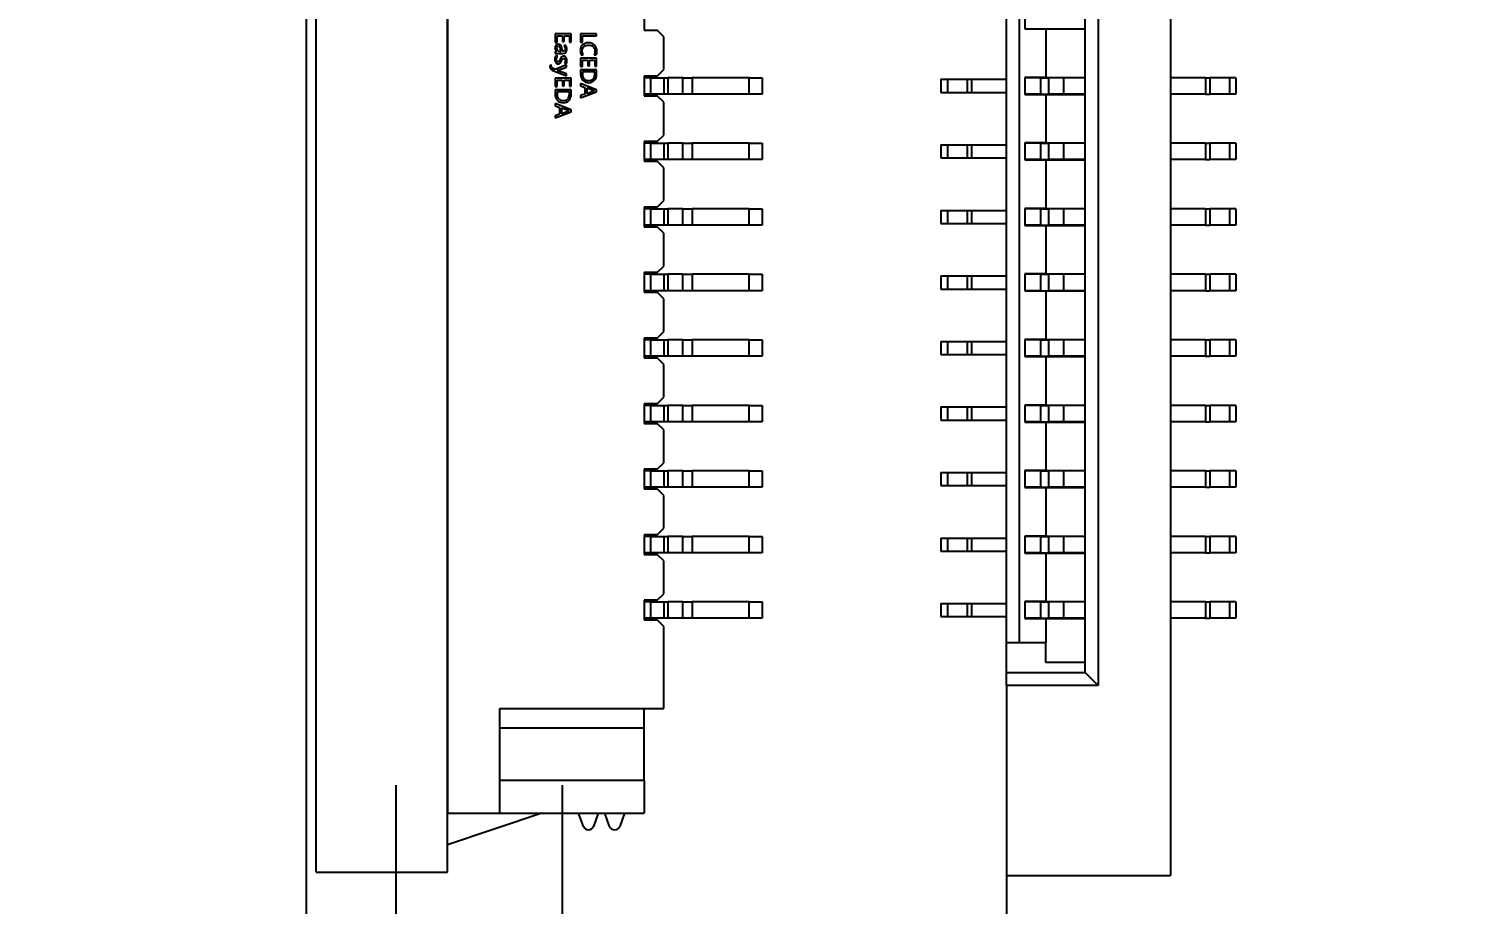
# Model space of a CAD drawing. Header units: millimetres. Extents: x 0 to 297, y 0 to 210.
# Drawn here: x 27.63 to 60.49, y 127.03 to 147.07 of the extents above; entities that cross this region are included whole.
import ezdxf

# ---------------------------------------------------------------- set-up
doc = ezdxf.new("R2010")
doc.units = ezdxf.units.MM
doc.layers.add('图框', color=7, linetype='Continuous')
doc.styles.add('SLDTEXTSTYLE0', font='TXT', dxfattribs={"width": 0.7})
doc.dimstyles.new('SLDDIMSTYLE1', dxfattribs={"dimtxt": 3.5, "dimasz": 4.08, "dimexe": 0, "dimexo": 0.0625, "dimgap": 0.875, "dimtad": 2, "dimlfac": 0.666667, "dimrnd": 1e-09, "dimzin": 12, "dimdsep": 46, "dimtxsty": 'SLDTEXTSTYLE0', "dimsah": 1, "dimcen": 0.09, "dimadec": 0, "dimazin": 3, "dimtfac": 1, "dimtmove": 0, "dimatfit": 0, "dimfxl": 0, "dimfrac": 2, "dimtolj": 1, "dimtzin": 12, "dimarcsym": 0})
doc.dimstyles.new('SLDDIMSTYLE2', dxfattribs={"dimtxt": 3.5, "dimasz": 4.08, "dimexe": 0, "dimexo": 0.0625, "dimgap": 0.875, "dimtad": 2, "dimlfac": 0.666667, "dimrnd": 1e-09, "dimzin": 12, "dimdsep": 46, "dimtxsty": 'SLDTEXTSTYLE0', "dimsah": 1, "dimcen": 0.09, "dimadec": 0, "dimazin": 3, "dimtfac": 1, "dimtofl": 0, "dimtmove": 0, "dimatfit": 3, "dimfxl": 0, "dimfrac": 2, "dimtolj": 1, "dimtzin": 12, "dimarcsym": 0})

# ---------------------------------------------------------------- blocks, each defined once
blk = doc.blocks.new('_D_3')
at = {"layer": '图框'}
for p, q in [((49.994, 127.687), (49.994, 110.207)), ((33.981, 124.745), (33.981, 110.207)), ((33.981, 112.207), (27.631, 112.207)), ((33.981, 112.207), (49.994, 112.207)), ((49.994, 112.207), (56.344, 112.207))]:
    blk.add_line(p, q, dxfattribs=at)
for points in [[(33.981, 112.207), (29.901, 112.715), (29.901, 111.699)], [(49.994, 112.207), (54.074, 111.699), (54.074, 112.715)]]:
    blk.add_solid(points, dxfattribs=at)
at = {"layer": '图框', "insert": (39.246, 116.719), "char_height": 3.5, "attachment_point": 1, "style": 'SLDTEXTSTYLE0'}
blk.add_mtext('10.68', dxfattribs=at)
blk = doc.blocks.new('_D_4')
at = {"layer": '图框'}
for p, q in [((107.885, 139.604), (107.885, 104.374)), ((33.981, 124.745), (33.981, 104.374)), ((33.981, 106.374), (107.885, 106.374))]:
    blk.add_line(p, q, dxfattribs=at)
for points in [[(33.981, 106.374), (38.061, 105.866), (38.061, 106.882)], [(107.885, 106.374), (103.805, 106.882), (103.805, 105.866)]]:
    blk.add_solid(points, dxfattribs=at)
at = {"layer": '图框', "insert": (67.12, 110.886), "char_height": 3.5, "attachment_point": 1, "style": 'SLDTEXTSTYLE0'}
blk.add_mtext('49.27', dxfattribs=at)
blk = doc.blocks.new('SW_CENTERMARKSYMBOL_0')
at = {"layer": '图框', "color": 0}
for p, q in [((0, 3.75), (0, 4.537)), ((0, 0), (0, 3.75)), ((-3.75, 0), (-4.537, 0)), ((0, 0), (-3.75, 0)), ((0, 0), (0, -3.75)), ((0, 0), (3.75, 0)), ((3.75, 0), (4.537, 0)), ((0, -3.75), (0, -4.537))]:
    blk.add_line(p, q, dxfattribs=at)
blk = doc.blocks.new('SW_CENTERMARKSYMBOL_1')
at = {"layer": '图框', "color": 0}
for p, q in [((0, 3.75), (0, 4.537)), ((0, 0), (0, 3.75)), ((-3.75, 0), (-4.537, 0)), ((0, 0), (-3.75, 0)), ((0, 0), (0, -3.75)), ((0, 0), (3.75, 0)), ((3.75, 0), (4.537, 0)), ((0, -3.75), (0, -4.537))]:
    blk.add_line(p, q, dxfattribs=at)

msp = doc.modelspace()

# ---------------------------------------------------------------- linework, layer by layer
at = {"color": 7, "linetype": 'Continuous', "lineweight": 25}
for p, q in [((33.981, 124.745), (33.981, 163.745)), ((34.208, 127.762), (34.208, 160.762)), ((37.208, 127.762), (37.208, 160.762)), ((53.744, 160.837), (53.744, 127.687)), ((37.208, 159.412), (37.208, 129.112)), ((52.094, 156.487), (52.094, 132.037)), ((51.794, 132.337), (51.794, 156.187)), ((49.994, 133.012), (49.994, 155.512)), ((50.294, 133.012), (50.294, 155.512)), ((41.708, 147.487), (41.708, 147.037)), ((50.414, 147.457), (50.414, 147.067)), ((39.672, 146.955), (39.672, 146.758)), ((40.038, 146.955), (39.672, 146.955)), ((39.714, 146.907), (39.837, 146.907)), ((39.714, 146.758), (39.714, 146.907)), ((39.837, 146.907), (39.837, 146.776)), ((39.879, 146.907), (39.996, 146.907)), ((39.879, 146.776), (39.879, 146.907)), ((39.996, 146.907), (39.996, 146.766)), ((40.038, 146.766), (40.038, 146.955)), ((40.253, 146.955), (40.253, 146.762)), ((40.619, 146.955), (40.253, 146.955)), ((40.294, 146.907), (40.619, 146.907)), ((40.294, 146.762), (40.294, 146.907)), ((40.619, 146.907), (40.619, 146.955)), ((41.708, 147.037), (42.008, 147.037)), ((42.158, 146.887), (42.008, 147.037)), ((42.158, 146.137), (42.158, 146.887)), ((50.414, 147.067), (50.894, 147.067)), ((50.894, 147.067), (50.894, 145.957)), ((50.894, 147.067), (51.794, 147.067)), ((39.672, 146.758), (39.714, 146.758)), ((39.672, 146.55), (39.672, 146.504)), ((39.712, 146.55), (39.672, 146.55)), ((39.712, 146.551), (39.712, 146.55)), ((39.778, 146.55), (39.803, 146.55)), ((39.803, 146.55), (39.795, 146.611)), ((39.838, 146.55), (39.827, 146.627)), ((39.837, 146.776), (39.879, 146.776)), ((39.915, 146.688), (39.871, 146.688)), ((39.996, 146.766), (40.038, 146.766)), ((40.253, 146.762), (40.294, 146.762)), ((39.593, 146.232), (39.553, 146.232)), ((39.672, 146.504), (39.84, 146.504)), ((39.933, 146.241), (39.673, 146.139)), ((39.729, 146.442), (39.681, 146.442)), ((39.883, 146.278), (39.928, 146.278)), ((39.933, 146.19), (39.933, 146.241)), ((40.253, 146.399), (40.253, 146.202)), ((40.619, 146.399), (40.253, 146.399)), ((40.268, 146.472), (40.313, 146.472)), ((40.294, 146.202), (40.294, 146.352)), ((40.294, 146.352), (40.418, 146.352)), ((40.418, 146.352), (40.418, 146.221)), ((40.418, 146.221), (40.46, 146.221)), ((40.46, 146.221), (40.46, 146.352)), ((40.46, 146.352), (40.577, 146.352)), ((40.561, 146.472), (40.61, 146.472)), ((40.577, 146.352), (40.577, 146.211)), ((40.619, 146.211), (40.619, 146.399)), ((39.673, 146.139), (39.625, 146.159)), ((39.633, 146.109), (39.933, 145.99)), ((39.672, 145.941), (39.672, 145.744)), ((40.038, 145.941), (39.672, 145.941)), ((39.714, 145.894), (39.837, 145.894)), ((39.714, 145.744), (39.714, 145.894)), ((39.715, 146.116), (39.737, 146.122)), ((39.715, 146.115), (39.715, 146.116)), ((39.737, 146.122), (39.933, 146.19)), ((39.933, 146.038), (39.737, 146.109)), ((39.837, 145.894), (39.837, 145.763)), ((39.879, 145.763), (39.879, 145.894)), ((39.879, 145.894), (39.996, 145.894)), ((39.933, 145.99), (39.933, 146.038)), ((39.996, 145.894), (39.996, 145.752)), ((40.038, 145.752), (40.038, 145.941)), ((40.253, 146.202), (40.294, 146.202)), ((40.619, 146.133), (40.253, 146.133)), ((40.253, 146.133), (40.253, 146.032)), ((40.577, 146.086), (40.294, 146.086)), ((40.294, 146.086), (40.294, 146.033)), ((40.577, 146.211), (40.619, 146.211)), ((40.577, 146.031), (40.577, 146.086)), ((40.619, 146.029), (40.619, 146.133)), ((42.008, 145.987), (41.708, 145.987)), ((41.708, 145.987), (41.708, 145.537)), ((41.858, 145.949), (41.708, 145.949)), ((41.858, 145.574), (41.858, 145.949)), ((41.858, 145.949), (42.158, 145.949)), ((42.008, 145.987), (42.158, 146.137)), ((42.158, 145.949), (42.158, 145.574)), ((42.158, 145.949), (42.245, 145.949)), ((42.245, 145.949), (42.245, 145.574)), ((42.595, 145.949), (42.245, 145.949)), ((42.595, 145.574), (42.595, 145.949)), ((42.595, 145.949), (42.807, 145.949)), ((42.807, 145.949), (42.807, 145.574)), ((44.108, 145.949), (42.807, 145.949)), ((44.108, 145.574), (44.108, 145.949)), ((44.108, 145.949), (44.408, 145.949)), ((44.408, 145.949), (44.408, 145.574)), ((48.494, 145.912), (48.494, 145.612)), ((48.494, 145.912), (48.644, 145.912)), ((48.644, 145.912), (48.644, 145.612)), ((48.644, 145.912), (49.094, 145.912)), ((49.094, 145.912), (49.094, 145.612)), ((49.094, 145.912), (49.191, 145.912)), ((49.191, 145.912), (49.191, 145.612)), ((49.191, 145.912), (49.994, 145.912)), ((50.894, 145.957), (50.414, 145.957)), ((50.414, 145.957), (50.414, 145.567)), ((50.775, 145.949), (50.414, 145.949)), ((50.775, 145.949), (50.775, 145.574)), ((50.775, 145.949), (50.955, 145.949)), ((50.894, 145.957), (51.794, 145.957)), ((50.955, 145.949), (50.955, 145.574)), ((51.299, 145.949), (50.955, 145.949)), ((51.299, 145.949), (51.299, 145.574)), ((51.794, 145.949), (51.299, 145.949)), ((54.547, 145.949), (53.744, 145.949)), ((54.547, 145.949), (54.547, 145.574)), ((54.547, 145.949), (54.644, 145.949)), ((54.644, 145.949), (54.644, 145.574)), ((55.094, 145.949), (54.644, 145.949)), ((55.094, 145.949), (55.094, 145.574)), ((55.244, 145.949), (55.094, 145.949)), ((55.244, 145.949), (55.244, 145.574)), ((39.672, 145.744), (39.714, 145.744)), ((39.672, 145.675), (39.672, 145.574)), ((40.038, 145.675), (39.672, 145.675)), ((39.714, 145.627), (39.714, 145.574)), ((39.996, 145.627), (39.714, 145.627)), ((39.837, 145.763), (39.879, 145.763)), ((39.996, 145.752), (40.038, 145.752)), ((39.996, 145.572), (39.996, 145.627)), ((40.038, 145.57), (40.038, 145.675)), ((40.253, 145.815), (40.253, 145.763)), ((40.619, 145.675), (40.253, 145.815)), ((40.253, 145.763), (40.353, 145.727)), ((40.253, 145.485), (40.619, 145.625)), ((40.353, 145.575), (40.253, 145.538)), ((40.353, 145.727), (40.353, 145.575)), ((40.546, 145.658), (40.394, 145.712)), ((40.394, 145.712), (40.394, 145.59)), ((40.394, 145.59), (40.546, 145.645)), ((40.572, 145.651), (40.572, 145.652)), ((40.619, 145.625), (40.619, 145.675)), ((41.858, 145.574), (41.708, 145.574)), ((42.158, 145.574), (41.858, 145.574)), ((42.245, 145.574), (42.158, 145.574)), ((42.595, 145.574), (42.245, 145.574)), ((42.807, 145.574), (42.595, 145.574)), ((44.108, 145.574), (42.807, 145.574)), ((44.408, 145.574), (44.108, 145.574)), ((48.494, 145.612), (48.644, 145.612)), ((48.644, 145.612), (49.094, 145.612)), ((49.094, 145.612), (49.191, 145.612)), ((49.191, 145.612), (49.994, 145.612)), ((50.775, 145.574), (50.414, 145.574)), ((50.414, 145.567), (50.894, 145.567)), ((50.775, 145.574), (50.955, 145.574)), ((50.894, 145.567), (50.894, 144.457)), ((50.894, 145.567), (51.794, 145.567)), ((51.299, 145.574), (50.955, 145.574)), ((51.794, 145.574), (51.299, 145.574)), ((54.547, 145.574), (53.744, 145.574)), ((54.547, 145.574), (54.644, 145.574)), ((55.094, 145.574), (54.644, 145.574)), ((55.244, 145.574), (55.094, 145.574)), ((40.038, 145.217), (39.672, 145.356)), ((39.672, 145.356), (39.672, 145.304)), ((39.672, 145.304), (39.772, 145.269)), ((39.772, 145.269), (39.772, 145.117)), ((39.966, 145.199), (39.813, 145.254)), ((39.813, 145.254), (39.813, 145.131)), ((40.253, 145.538), (40.253, 145.485)), ((41.708, 145.537), (42.008, 145.537)), ((42.158, 145.387), (42.008, 145.537)), ((42.158, 144.637), (42.158, 145.387)), ((39.672, 145.027), (40.038, 145.166)), ((39.772, 145.117), (39.672, 145.079)), ((39.672, 145.079), (39.672, 145.027)), ((39.813, 145.131), (39.966, 145.186)), ((39.991, 145.192), (39.991, 145.193)), ((40.038, 145.166), (40.038, 145.217)), ((42.008, 144.487), (42.158, 144.637)), ((42.008, 144.487), (41.708, 144.487)), ((41.708, 144.487), (41.708, 144.037)), ((41.858, 144.449), (41.708, 144.449)), ((41.858, 144.074), (41.858, 144.449)), ((41.858, 144.449), (42.158, 144.449)), ((42.158, 144.449), (42.158, 144.074)), ((42.158, 144.449), (42.245, 144.449)), ((42.245, 144.449), (42.245, 144.074)), ((42.595, 144.449), (42.245, 144.449)), ((42.595, 144.074), (42.595, 144.449)), ((42.595, 144.449), (42.807, 144.449)), ((42.807, 144.449), (42.807, 144.074)), ((44.108, 144.449), (42.807, 144.449)), ((44.108, 144.074), (44.108, 144.449)), ((44.108, 144.449), (44.408, 144.449)), ((44.408, 144.449), (44.408, 144.074)), ((48.494, 144.412), (48.494, 144.112)), ((48.494, 144.412), (48.644, 144.412)), ((48.644, 144.412), (48.644, 144.112)), ((48.644, 144.412), (49.094, 144.412)), ((49.094, 144.412), (49.094, 144.112)), ((49.094, 144.412), (49.191, 144.412)), ((49.191, 144.412), (49.191, 144.112)), ((49.191, 144.412), (49.994, 144.412)), ((50.894, 144.457), (50.414, 144.457)), ((50.414, 144.457), (50.414, 144.067)), ((50.775, 144.449), (50.414, 144.449)), ((50.775, 144.449), (50.775, 144.074)), ((50.775, 144.449), (50.955, 144.449)), ((50.894, 144.457), (51.794, 144.457)), ((50.955, 144.449), (50.955, 144.074)), ((51.299, 144.449), (50.955, 144.449)), ((51.299, 144.449), (51.299, 144.074)), ((51.794, 144.449), (51.299, 144.449)), ((54.547, 144.449), (53.744, 144.449)), ((54.547, 144.449), (54.547, 144.074)), ((54.547, 144.449), (54.644, 144.449)), ((54.644, 144.449), (54.644, 144.074)), ((55.094, 144.449), (54.644, 144.449)), ((55.094, 144.449), (55.094, 144.074)), ((55.244, 144.449), (55.094, 144.449)), ((55.244, 144.449), (55.244, 144.074)), ((41.858, 144.074), (41.708, 144.074)), ((41.708, 144.037), (42.008, 144.037)), ((42.158, 144.074), (41.858, 144.074)), ((42.158, 143.887), (42.008, 144.037)), ((42.245, 144.074), (42.158, 144.074)), ((42.595, 144.074), (42.245, 144.074)), ((42.807, 144.074), (42.595, 144.074)), ((44.108, 144.074), (42.807, 144.074)), ((44.408, 144.074), (44.108, 144.074)), ((48.494, 144.112), (48.644, 144.112)), ((48.644, 144.112), (49.094, 144.112)), ((49.094, 144.112), (49.191, 144.112)), ((49.191, 144.112), (49.994, 144.112)), ((50.775, 144.074), (50.414, 144.074)), ((50.414, 144.067), (50.894, 144.067)), ((50.775, 144.074), (50.955, 144.074)), ((50.894, 144.067), (50.894, 142.957)), ((50.894, 144.067), (51.794, 144.067)), ((51.299, 144.074), (50.955, 144.074)), ((51.794, 144.074), (51.299, 144.074)), ((54.547, 144.074), (53.744, 144.074)), ((54.547, 144.074), (54.644, 144.074)), ((55.094, 144.074), (54.644, 144.074)), ((55.244, 144.074), (55.094, 144.074)), ((42.158, 143.137), (42.158, 143.887)), ((42.008, 142.987), (41.708, 142.987)), ((41.708, 142.987), (41.708, 142.537)), ((41.858, 142.949), (41.708, 142.949)), ((41.858, 142.574), (41.858, 142.949)), ((41.858, 142.949), (42.158, 142.949)), ((42.008, 142.987), (42.158, 143.137)), ((42.158, 142.949), (42.158, 142.574)), ((42.158, 142.949), (42.245, 142.949)), ((42.245, 142.949), (42.245, 142.574)), ((42.595, 142.949), (42.245, 142.949)), ((42.595, 142.574), (42.595, 142.949)), ((42.595, 142.949), (42.807, 142.949)), ((42.807, 142.949), (42.807, 142.574)), ((44.108, 142.949), (42.807, 142.949)), ((44.108, 142.574), (44.108, 142.949)), ((44.108, 142.949), (44.408, 142.949)), ((44.408, 142.949), (44.408, 142.574)), ((50.894, 142.957), (50.414, 142.957)), ((50.414, 142.957), (50.414, 142.567)), ((50.775, 142.949), (50.414, 142.949)), ((50.775, 142.949), (50.775, 142.574)), ((50.775, 142.949), (50.955, 142.949)), ((50.894, 142.957), (51.794, 142.957)), ((50.955, 142.949), (50.955, 142.574)), ((51.299, 142.949), (50.955, 142.949)), ((51.299, 142.949), (51.299, 142.574)), ((51.794, 142.949), (51.299, 142.949)), ((54.547, 142.949), (53.744, 142.949)), ((54.547, 142.949), (54.547, 142.574)), ((54.547, 142.949), (54.644, 142.949)), ((54.644, 142.949), (54.644, 142.574)), ((55.094, 142.949), (54.644, 142.949)), ((55.094, 142.949), (55.094, 142.574)), ((55.244, 142.949), (55.094, 142.949)), ((55.244, 142.949), (55.244, 142.574)), ((48.494, 142.912), (48.494, 142.612)), ((48.494, 142.912), (48.644, 142.912)), ((48.494, 142.612), (48.644, 142.612)), ((48.644, 142.912), (48.644, 142.612)), ((48.644, 142.912), (49.094, 142.912)), ((48.644, 142.612), (49.094, 142.612)), ((49.094, 142.912), (49.094, 142.612)), ((49.094, 142.912), (49.191, 142.912)), ((49.094, 142.612), (49.191, 142.612)), ((49.191, 142.912), (49.191, 142.612)), ((49.191, 142.912), (49.994, 142.912)), ((49.191, 142.612), (49.994, 142.612)), ((41.858, 142.574), (41.708, 142.574)), ((41.708, 142.537), (42.008, 142.537)), ((42.158, 142.574), (41.858, 142.574)), ((42.158, 142.387), (42.008, 142.537)), ((42.245, 142.574), (42.158, 142.574)), ((42.158, 141.637), (42.158, 142.387)), ((42.595, 142.574), (42.245, 142.574)), ((42.807, 142.574), (42.595, 142.574)), ((44.108, 142.574), (42.807, 142.574)), ((44.408, 142.574), (44.108, 142.574)), ((50.775, 142.574), (50.414, 142.574)), ((50.414, 142.567), (50.894, 142.567)), ((50.775, 142.574), (50.955, 142.574)), ((50.894, 142.567), (50.894, 141.457)), ((50.894, 142.567), (51.794, 142.567)), ((51.299, 142.574), (50.955, 142.574)), ((51.794, 142.574), (51.299, 142.574)), ((54.547, 142.574), (53.744, 142.574)), ((54.547, 142.574), (54.644, 142.574)), ((55.094, 142.574), (54.644, 142.574)), ((55.244, 142.574), (55.094, 142.574)), ((42.008, 141.487), (42.158, 141.637)), ((42.008, 141.487), (41.708, 141.487)), ((41.708, 141.487), (41.708, 141.037)), ((41.858, 141.449), (41.708, 141.449)), ((41.858, 141.074), (41.858, 141.449)), ((41.858, 141.449), (42.158, 141.449)), ((42.158, 141.449), (42.158, 141.074)), ((42.158, 141.449), (42.245, 141.449)), ((42.245, 141.449), (42.245, 141.074)), ((42.595, 141.449), (42.245, 141.449)), ((42.595, 141.074), (42.595, 141.449)), ((42.595, 141.449), (42.807, 141.449)), ((42.807, 141.449), (42.807, 141.074)), ((44.108, 141.449), (42.807, 141.449)), ((44.108, 141.074), (44.108, 141.449)), ((44.108, 141.449), (44.408, 141.449)), ((44.408, 141.449), (44.408, 141.074)), ((48.494, 141.412), (48.494, 141.112)), ((48.494, 141.412), (48.644, 141.412)), ((48.644, 141.412), (48.644, 141.112)), ((48.644, 141.412), (49.094, 141.412)), ((49.094, 141.412), (49.094, 141.112)), ((49.094, 141.412), (49.191, 141.412)), ((49.191, 141.412), (49.191, 141.112)), ((49.191, 141.412), (49.994, 141.412)), ((50.894, 141.457), (50.414, 141.457)), ((50.414, 141.457), (50.414, 141.067)), ((50.775, 141.449), (50.414, 141.449)), ((50.775, 141.449), (50.775, 141.074)), ((50.775, 141.449), (50.955, 141.449)), ((50.894, 141.457), (51.794, 141.457)), ((50.955, 141.449), (50.955, 141.074)), ((51.299, 141.449), (50.955, 141.449)), ((51.299, 141.449), (51.299, 141.074)), ((51.794, 141.449), (51.299, 141.449)), ((54.547, 141.449), (53.744, 141.449)), ((54.547, 141.449), (54.547, 141.074)), ((54.547, 141.449), (54.644, 141.449)), ((54.644, 141.449), (54.644, 141.074)), ((55.094, 141.449), (54.644, 141.449)), ((55.094, 141.449), (55.094, 141.074)), ((55.244, 141.449), (55.094, 141.449)), ((55.244, 141.449), (55.244, 141.074)), ((41.858, 141.074), (41.708, 141.074)), ((41.708, 141.037), (42.008, 141.037)), ((42.158, 141.074), (41.858, 141.074)), ((42.158, 140.887), (42.008, 141.037)), ((42.245, 141.074), (42.158, 141.074)), ((42.595, 141.074), (42.245, 141.074)), ((42.807, 141.074), (42.595, 141.074)), ((44.108, 141.074), (42.807, 141.074)), ((44.408, 141.074), (44.108, 141.074)), ((48.494, 141.112), (48.644, 141.112)), ((48.644, 141.112), (49.094, 141.112)), ((49.094, 141.112), (49.191, 141.112)), ((49.191, 141.112), (49.994, 141.112)), ((50.775, 141.074), (50.414, 141.074)), ((50.414, 141.067), (50.894, 141.067)), ((50.775, 141.074), (50.955, 141.074)), ((50.894, 141.067), (50.894, 139.957)), ((50.894, 141.067), (51.794, 141.067)), ((51.299, 141.074), (50.955, 141.074)), ((51.794, 141.074), (51.299, 141.074)), ((54.547, 141.074), (53.744, 141.074)), ((54.547, 141.074), (54.644, 141.074)), ((55.094, 141.074), (54.644, 141.074)), ((55.244, 141.074), (55.094, 141.074)), ((42.158, 140.137), (42.158, 140.887)), ((42.008, 139.987), (41.708, 139.987)), ((41.708, 139.987), (41.708, 139.537)), ((42.008, 139.987), (42.158, 140.137)), ((41.858, 139.949), (41.708, 139.949)), ((41.858, 139.574), (41.858, 139.949)), ((41.858, 139.949), (42.158, 139.949)), ((42.158, 139.949), (42.158, 139.574)), ((42.158, 139.949), (42.245, 139.949)), ((42.245, 139.949), (42.245, 139.574)), ((42.595, 139.949), (42.245, 139.949)), ((42.595, 139.574), (42.595, 139.949)), ((42.595, 139.949), (42.807, 139.949)), ((42.807, 139.949), (42.807, 139.574)), ((44.108, 139.949), (42.807, 139.949)), ((44.108, 139.574), (44.108, 139.949)), ((44.108, 139.949), (44.408, 139.949)), ((44.408, 139.949), (44.408, 139.574)), ((48.494, 139.912), (48.494, 139.612)), ((48.494, 139.912), (48.644, 139.912)), ((48.644, 139.912), (48.644, 139.612)), ((48.644, 139.912), (49.094, 139.912)), ((49.094, 139.912), (49.094, 139.612)), ((49.094, 139.912), (49.191, 139.912)), ((49.191, 139.912), (49.191, 139.612)), ((49.191, 139.912), (49.994, 139.912)), ((50.894, 139.957), (50.414, 139.957)), ((50.414, 139.957), (50.414, 139.567)), ((50.775, 139.949), (50.414, 139.949)), ((50.775, 139.949), (50.775, 139.574)), ((50.775, 139.949), (50.955, 139.949)), ((50.894, 139.957), (51.794, 139.957)), ((50.955, 139.949), (50.955, 139.574)), ((51.299, 139.949), (50.955, 139.949)), ((51.299, 139.949), (51.299, 139.574)), ((51.794, 139.949), (51.299, 139.949)), ((54.547, 139.949), (53.744, 139.949)), ((54.547, 139.949), (54.547, 139.574)), ((54.547, 139.949), (54.644, 139.949)), ((54.644, 139.949), (54.644, 139.574)), ((55.094, 139.949), (54.644, 139.949)), ((55.094, 139.949), (55.094, 139.574)), ((55.244, 139.949), (55.094, 139.949)), ((55.244, 139.949), (55.244, 139.574)), ((41.858, 139.574), (41.708, 139.574)), ((41.708, 139.537), (42.008, 139.537)), ((42.158, 139.574), (41.858, 139.574)), ((42.158, 139.387), (42.008, 139.537)), ((42.245, 139.574), (42.158, 139.574)), ((42.158, 138.637), (42.158, 139.387)), ((42.595, 139.574), (42.245, 139.574)), ((42.807, 139.574), (42.595, 139.574)), ((44.108, 139.574), (42.807, 139.574)), ((44.408, 139.574), (44.108, 139.574)), ((48.494, 139.612), (48.644, 139.612)), ((48.644, 139.612), (49.094, 139.612)), ((49.094, 139.612), (49.191, 139.612)), ((49.191, 139.612), (49.994, 139.612)), ((50.775, 139.574), (50.414, 139.574)), ((50.414, 139.567), (50.894, 139.567)), ((50.775, 139.574), (50.955, 139.574)), ((50.894, 139.567), (50.894, 138.457)), ((50.894, 139.567), (51.794, 139.567)), ((51.299, 139.574), (50.955, 139.574)), ((51.794, 139.574), (51.299, 139.574)), ((54.547, 139.574), (53.744, 139.574)), ((54.547, 139.574), (54.644, 139.574)), ((55.094, 139.574), (54.644, 139.574)), ((55.244, 139.574), (55.094, 139.574)), ((42.008, 138.487), (41.708, 138.487)), ((41.708, 138.487), (41.708, 138.037)), ((41.858, 138.449), (41.708, 138.449)), ((41.858, 138.074), (41.858, 138.449)), ((41.858, 138.449), (42.158, 138.449)), ((42.008, 138.487), (42.158, 138.637)), ((42.158, 138.449), (42.158, 138.074)), ((42.158, 138.449), (42.245, 138.449)), ((42.245, 138.449), (42.245, 138.074)), ((42.595, 138.449), (42.245, 138.449)), ((42.595, 138.074), (42.595, 138.449)), ((42.595, 138.449), (42.807, 138.449)), ((42.807, 138.449), (42.807, 138.074)), ((44.108, 138.449), (42.807, 138.449)), ((44.108, 138.074), (44.108, 138.449)), ((44.108, 138.449), (44.408, 138.449)), ((44.408, 138.449), (44.408, 138.074)), ((48.494, 138.412), (48.494, 138.112)), ((48.494, 138.412), (48.644, 138.412)), ((48.644, 138.412), (48.644, 138.112)), ((48.644, 138.412), (49.094, 138.412)), ((49.094, 138.412), (49.094, 138.112)), ((49.094, 138.412), (49.191, 138.412)), ((49.191, 138.412), (49.191, 138.112)), ((49.191, 138.412), (49.994, 138.412)), ((50.894, 138.457), (50.414, 138.457)), ((50.414, 138.457), (50.414, 138.067)), ((50.775, 138.449), (50.414, 138.449)), ((50.775, 138.449), (50.775, 138.074)), ((50.775, 138.449), (50.955, 138.449)), ((50.894, 138.457), (51.794, 138.457)), ((50.955, 138.449), (50.955, 138.074)), ((51.299, 138.449), (50.955, 138.449)), ((51.299, 138.449), (51.299, 138.074)), ((51.794, 138.449), (51.299, 138.449)), ((54.547, 138.449), (53.744, 138.449)), ((54.547, 138.449), (54.547, 138.074)), ((54.547, 138.449), (54.644, 138.449)), ((54.644, 138.449), (54.644, 138.074)), ((55.094, 138.449), (54.644, 138.449)), ((55.094, 138.449), (55.094, 138.074)), ((55.244, 138.449), (55.094, 138.449)), ((55.244, 138.449), (55.244, 138.074)), ((41.858, 138.074), (41.708, 138.074)), ((41.708, 138.037), (42.008, 138.037)), ((42.158, 138.074), (41.858, 138.074)), ((42.158, 137.887), (42.008, 138.037)), ((42.245, 138.074), (42.158, 138.074)), ((42.595, 138.074), (42.245, 138.074)), ((42.807, 138.074), (42.595, 138.074)), ((44.108, 138.074), (42.807, 138.074)), ((44.408, 138.074), (44.108, 138.074)), ((48.494, 138.112), (48.644, 138.112)), ((48.644, 138.112), (49.094, 138.112)), ((49.094, 138.112), (49.191, 138.112)), ((49.191, 138.112), (49.994, 138.112)), ((50.775, 138.074), (50.414, 138.074)), ((50.414, 138.067), (50.894, 138.067)), ((50.775, 138.074), (50.955, 138.074)), ((50.894, 138.067), (50.894, 136.957)), ((50.894, 138.067), (51.794, 138.067)), ((51.299, 138.074), (50.955, 138.074)), ((51.794, 138.074), (51.299, 138.074)), ((54.547, 138.074), (53.744, 138.074)), ((54.547, 138.074), (54.644, 138.074)), ((55.094, 138.074), (54.644, 138.074)), ((55.244, 138.074), (55.094, 138.074)), ((42.158, 137.137), (42.158, 137.887)), ((42.008, 136.987), (42.158, 137.137)), ((42.008, 136.987), (41.708, 136.987)), ((41.708, 136.987), (41.708, 136.537)), ((41.858, 136.949), (41.708, 136.949)), ((41.858, 136.574), (41.858, 136.949)), ((41.858, 136.949), (42.158, 136.949)), ((42.158, 136.949), (42.158, 136.574)), ((42.158, 136.949), (42.245, 136.949)), ((42.245, 136.949), (42.245, 136.574)), ((42.595, 136.949), (42.245, 136.949)), ((42.595, 136.574), (42.595, 136.949)), ((42.595, 136.949), (42.807, 136.949)), ((42.807, 136.949), (42.807, 136.574)), ((44.108, 136.949), (42.807, 136.949)), ((44.108, 136.574), (44.108, 136.949)), ((44.108, 136.949), (44.408, 136.949)), ((44.408, 136.949), (44.408, 136.574)), ((48.494, 136.912), (48.494, 136.612)), ((48.494, 136.912), (48.644, 136.912)), ((48.644, 136.912), (48.644, 136.612)), ((48.644, 136.912), (49.094, 136.912)), ((49.094, 136.912), (49.094, 136.612)), ((49.094, 136.912), (49.191, 136.912)), ((49.191, 136.912), (49.191, 136.612)), ((49.191, 136.912), (49.994, 136.912)), ((50.894, 136.957), (50.414, 136.957)), ((50.414, 136.957), (50.414, 136.567)), ((50.775, 136.949), (50.414, 136.949)), ((50.775, 136.949), (50.775, 136.574)), ((50.775, 136.949), (50.955, 136.949)), ((50.894, 136.957), (51.794, 136.957)), ((50.955, 136.949), (50.955, 136.574)), ((51.299, 136.949), (50.955, 136.949)), ((51.299, 136.949), (51.299, 136.574)), ((51.794, 136.949), (51.299, 136.949)), ((54.547, 136.949), (53.744, 136.949)), ((54.547, 136.949), (54.547, 136.574)), ((54.547, 136.949), (54.644, 136.949)), ((54.644, 136.949), (54.644, 136.574)), ((55.094, 136.949), (54.644, 136.949)), ((55.094, 136.949), (55.094, 136.574)), ((55.244, 136.949), (55.094, 136.949)), ((55.244, 136.949), (55.244, 136.574)), ((41.858, 136.574), (41.708, 136.574)), ((41.708, 136.537), (42.008, 136.537)), ((42.158, 136.574), (41.858, 136.574)), ((42.158, 136.387), (42.008, 136.537)), ((42.245, 136.574), (42.158, 136.574)), ((42.158, 135.637), (42.158, 136.387)), ((42.595, 136.574), (42.245, 136.574)), ((42.807, 136.574), (42.595, 136.574)), ((44.108, 136.574), (42.807, 136.574)), ((44.408, 136.574), (44.108, 136.574)), ((48.494, 136.612), (48.644, 136.612)), ((48.644, 136.612), (49.094, 136.612)), ((49.094, 136.612), (49.191, 136.612)), ((49.191, 136.612), (49.994, 136.612)), ((50.775, 136.574), (50.414, 136.574)), ((50.414, 136.567), (50.894, 136.567)), ((50.775, 136.574), (50.955, 136.574)), ((50.894, 136.567), (50.894, 135.457)), ((50.894, 136.567), (51.794, 136.567)), ((51.299, 136.574), (50.955, 136.574)), ((51.794, 136.574), (51.299, 136.574)), ((54.547, 136.574), (53.744, 136.574)), ((54.547, 136.574), (54.644, 136.574)), ((55.094, 136.574), (54.644, 136.574)), ((55.244, 136.574), (55.094, 136.574)), ((42.008, 135.487), (41.708, 135.487)), ((41.708, 135.487), (41.708, 135.037)), ((41.858, 135.449), (41.708, 135.449)), ((41.858, 135.074), (41.858, 135.449)), ((41.858, 135.449), (42.158, 135.449)), ((42.008, 135.487), (42.158, 135.637)), ((42.158, 135.449), (42.158, 135.074)), ((42.158, 135.449), (42.245, 135.449)), ((42.245, 135.449), (42.245, 135.074)), ((42.595, 135.449), (42.245, 135.449)), ((42.595, 135.074), (42.595, 135.449)), ((42.595, 135.449), (42.807, 135.449)), ((42.807, 135.449), (42.807, 135.074)), ((44.108, 135.449), (42.807, 135.449)), ((44.108, 135.074), (44.108, 135.449)), ((44.108, 135.449), (44.408, 135.449)), ((44.408, 135.449), (44.408, 135.074)), ((48.494, 135.412), (48.494, 135.112)), ((48.494, 135.412), (48.644, 135.412)), ((48.644, 135.412), (48.644, 135.112)), ((48.644, 135.412), (49.094, 135.412)), ((49.094, 135.412), (49.094, 135.112)), ((49.094, 135.412), (49.191, 135.412)), ((49.191, 135.412), (49.191, 135.112)), ((49.191, 135.412), (49.994, 135.412)), ((50.894, 135.457), (50.414, 135.457)), ((50.414, 135.457), (50.414, 135.067)), ((50.775, 135.449), (50.414, 135.449)), ((50.775, 135.449), (50.775, 135.074)), ((50.775, 135.449), (50.955, 135.449)), ((50.894, 135.457), (51.794, 135.457)), ((50.955, 135.449), (50.955, 135.074)), ((51.299, 135.449), (50.955, 135.449)), ((51.299, 135.449), (51.299, 135.074)), ((51.794, 135.449), (51.299, 135.449)), ((54.547, 135.449), (53.744, 135.449)), ((54.547, 135.449), (54.547, 135.074)), ((54.547, 135.449), (54.644, 135.449)), ((54.644, 135.449), (54.644, 135.074)), ((55.094, 135.449), (54.644, 135.449)), ((55.094, 135.449), (55.094, 135.074)), ((55.244, 135.449), (55.094, 135.449)), ((55.244, 135.449), (55.244, 135.074)), ((41.858, 135.074), (41.708, 135.074)), ((42.158, 135.074), (41.858, 135.074)), ((42.245, 135.074), (42.158, 135.074)), ((42.595, 135.074), (42.245, 135.074)), ((42.807, 135.074), (42.595, 135.074)), ((44.108, 135.074), (42.807, 135.074)), ((44.408, 135.074), (44.108, 135.074)), ((48.494, 135.112), (48.644, 135.112)), ((48.644, 135.112), (49.094, 135.112)), ((49.094, 135.112), (49.191, 135.112)), ((49.191, 135.112), (49.994, 135.112)), ((50.775, 135.074), (50.414, 135.074)), ((50.414, 135.067), (50.894, 135.067)), ((50.775, 135.074), (50.955, 135.074)), ((50.894, 135.067), (50.894, 133.957)), ((50.894, 135.067), (51.794, 135.067)), ((51.299, 135.074), (50.955, 135.074)), ((51.794, 135.074), (51.299, 135.074)), ((54.547, 135.074), (53.744, 135.074)), ((54.547, 135.074), (54.644, 135.074)), ((55.094, 135.074), (54.644, 135.074)), ((55.244, 135.074), (55.094, 135.074)), ((41.708, 135.037), (42.008, 135.037)), ((42.158, 134.887), (42.008, 135.037)), ((42.158, 134.137), (42.158, 134.887)), ((42.008, 133.987), (42.158, 134.137)), ((42.008, 133.987), (41.708, 133.987)), ((41.708, 133.987), (41.708, 133.537)), ((41.858, 133.949), (41.708, 133.949)), ((41.858, 133.574), (41.858, 133.949)), ((41.858, 133.949), (42.158, 133.949)), ((42.158, 133.949), (42.158, 133.574)), ((42.158, 133.949), (42.245, 133.949)), ((42.245, 133.949), (42.245, 133.574)), ((42.595, 133.949), (42.245, 133.949)), ((42.595, 133.574), (42.595, 133.949)), ((42.595, 133.949), (42.807, 133.949)), ((42.807, 133.949), (42.807, 133.574)), ((44.108, 133.949), (42.807, 133.949)), ((44.108, 133.574), (44.108, 133.949)), ((44.108, 133.949), (44.408, 133.949)), ((44.408, 133.949), (44.408, 133.574)), ((48.494, 133.912), (48.494, 133.612)), ((48.494, 133.912), (48.644, 133.912)), ((48.644, 133.912), (48.644, 133.612)), ((48.644, 133.912), (49.094, 133.912)), ((49.094, 133.912), (49.094, 133.612)), ((49.094, 133.912), (49.191, 133.912)), ((49.191, 133.912), (49.191, 133.612)), ((49.191, 133.912), (49.994, 133.912)), ((50.894, 133.957), (50.414, 133.957)), ((50.414, 133.957), (50.414, 133.567)), ((50.775, 133.949), (50.414, 133.949)), ((50.775, 133.949), (50.775, 133.574)), ((50.775, 133.949), (50.955, 133.949)), ((50.894, 133.957), (51.794, 133.957)), ((50.955, 133.949), (50.955, 133.574)), ((51.299, 133.949), (50.955, 133.949)), ((51.299, 133.949), (51.299, 133.574)), ((51.794, 133.949), (51.299, 133.949)), ((54.547, 133.949), (53.744, 133.949)), ((54.547, 133.949), (54.547, 133.574)), ((54.547, 133.949), (54.644, 133.949)), ((54.644, 133.949), (54.644, 133.574)), ((55.094, 133.949), (54.644, 133.949)), ((55.094, 133.949), (55.094, 133.574)), ((55.244, 133.949), (55.094, 133.949)), ((55.244, 133.949), (55.244, 133.574)), ((41.858, 133.574), (41.708, 133.574)), ((41.708, 133.537), (42.008, 133.537)), ((42.158, 133.574), (41.858, 133.574)), ((42.158, 133.387), (42.008, 133.537)), ((42.245, 133.574), (42.158, 133.574)), ((42.595, 133.574), (42.245, 133.574)), ((42.807, 133.574), (42.595, 133.574)), ((44.108, 133.574), (42.807, 133.574)), ((44.408, 133.574), (44.108, 133.574)), ((48.494, 133.612), (48.644, 133.612)), ((48.644, 133.612), (49.094, 133.612)), ((49.094, 133.612), (49.191, 133.612)), ((49.191, 133.612), (49.994, 133.612)), ((50.775, 133.574), (50.414, 133.574)), ((50.414, 133.567), (50.894, 133.567)), ((50.775, 133.574), (50.955, 133.574)), ((50.894, 133.567), (50.894, 133.012)), ((50.894, 133.567), (51.794, 133.567)), ((51.299, 133.574), (50.955, 133.574)), ((51.794, 133.574), (51.299, 133.574)), ((54.547, 133.574), (53.744, 133.574)), ((54.547, 133.574), (54.644, 133.574)), ((55.094, 133.574), (54.644, 133.574)), ((55.244, 133.574), (55.094, 133.574)), ((42.158, 131.512), (42.158, 133.387)), ((50.294, 133.012), (49.994, 133.012)), ((49.994, 132.337), (49.994, 133.012)), ((50.894, 133.012), (50.294, 133.012)), ((50.894, 132.562), (50.894, 133.012)), ((51.794, 132.562), (50.894, 132.562)), ((49.994, 132.337), (51.794, 132.337)), ((49.994, 132.037), (49.994, 132.337)), ((51.794, 132.337), (52.094, 132.037)), ((52.094, 132.037), (49.994, 132.037)), ((49.994, 132.037), (49.994, 127.687)), ((38.408, 131.512), (42.158, 131.512)), ((38.408, 129.112), (38.408, 131.512)), ((41.708, 131.062), (41.708, 131.512)), ((41.708, 131.062), (38.408, 131.062)), ((38.408, 129.862), (38.408, 131.062)), ((41.708, 129.862), (41.708, 131.062)), ((41.708, 129.862), (38.408, 129.862)), ((41.708, 129.862), (41.708, 129.112)), ((37.208, 129.112), (38.408, 129.112)), ((39.368, 129.112), (37.208, 128.392)), ((38.408, 129.112), (41.708, 129.112)), ((40.317, 128.812), (40.208, 129.112)), ((40.658, 129.112), (40.548, 128.812)), ((40.917, 128.812), (40.808, 129.112)), ((41.258, 129.112), (41.148, 128.812)), ((34.208, 127.762), (37.208, 127.762)), ((49.994, 127.687), (53.744, 127.687))]:
    msp.add_line(p, q, dxfattribs=at)
for centre in [(40.433, 128.854), (41.033, 128.854)]:
    msp.add_arc(centre, 0.123, 200, 340, dxfattribs=at)
for points in [[(39.686, 146.691), (39.673, 146.676), (39.666, 146.656), (39.666, 146.631)], [(39.666, 146.631), (39.666, 146.596), (39.681, 146.569), (39.712, 146.551)], [(39.742, 146.714), (39.719, 146.714), (39.7, 146.706), (39.686, 146.691)], [(39.715, 146.654), (39.707, 146.645), (39.703, 146.634), (39.703, 146.619)], [(39.703, 146.619), (39.703, 146.599), (39.711, 146.582), (39.725, 146.569)], [(39.746, 146.667), (39.733, 146.667), (39.723, 146.663), (39.715, 146.654)], [(39.725, 146.569), (39.739, 146.556), (39.757, 146.55), (39.778, 146.55)], [(39.827, 146.627), (39.819, 146.685), (39.791, 146.714), (39.742, 146.714)], [(39.779, 146.655), (39.771, 146.663), (39.76, 146.667), (39.746, 146.667)], [(39.795, 146.611), (39.792, 146.632), (39.787, 146.647), (39.779, 146.655)], [(39.902, 146.603), (39.902, 146.567), (39.881, 146.55), (39.838, 146.55)], [(39.84, 146.504), (39.906, 146.504), (39.939, 146.535), (39.939, 146.598)], [(39.871, 146.688), (39.892, 146.662), (39.902, 146.634), (39.902, 146.603)], [(39.939, 146.598), (39.939, 146.632), (39.931, 146.662), (39.915, 146.688)], [(40.297, 146.7), (40.263, 146.668), (40.247, 146.626), (40.247, 146.574)], [(40.247, 146.574), (40.247, 146.533), (40.254, 146.499), (40.268, 146.472)], [(40.289, 146.567), (40.289, 146.606), (40.302, 146.637), (40.327, 146.661)], [(40.313, 146.472), (40.297, 146.499), (40.289, 146.531), (40.289, 146.567)], [(40.429, 146.747), (40.374, 146.747), (40.33, 146.731), (40.297, 146.7)], [(40.327, 146.661), (40.353, 146.685), (40.388, 146.697), (40.432, 146.697)], [(40.571, 146.694), (40.535, 146.729), (40.488, 146.747), (40.429, 146.747)], [(40.432, 146.697), (40.478, 146.697), (40.514, 146.684), (40.542, 146.659)], [(40.542, 146.659), (40.569, 146.633), (40.582, 146.6), (40.582, 146.559)], [(40.582, 146.559), (40.582, 146.527), (40.575, 146.499), (40.561, 146.472)], [(40.625, 146.559), (40.625, 146.614), (40.607, 146.658), (40.571, 146.694)], [(40.61, 146.472), (40.62, 146.495), (40.625, 146.524), (40.625, 146.559)], [(39.553, 146.232), (39.55, 146.224), (39.549, 146.214), (39.549, 146.202)], [(39.588, 146.206), (39.588, 146.214), (39.59, 146.223), (39.593, 146.232)], [(39.681, 146.442), (39.671, 146.421), (39.666, 146.398), (39.666, 146.371)], [(39.666, 146.371), (39.666, 146.339), (39.673, 146.314), (39.687, 146.294)], [(39.687, 146.294), (39.7, 146.275), (39.719, 146.265), (39.743, 146.265)], [(39.703, 146.366), (39.703, 146.393), (39.712, 146.418), (39.729, 146.442)], [(39.739, 146.312), (39.715, 146.312), (39.703, 146.33), (39.703, 146.366)], [(39.764, 146.324), (39.757, 146.316), (39.749, 146.312), (39.739, 146.312)], [(39.743, 146.265), (39.76, 146.265), (39.775, 146.27), (39.786, 146.28)], [(39.787, 146.372), (39.778, 146.348), (39.77, 146.332), (39.764, 146.324)], [(39.786, 146.28), (39.798, 146.291), (39.809, 146.31), (39.82, 146.339)], [(39.822, 146.428), (39.81, 146.42), (39.799, 146.401), (39.787, 146.372)], [(39.82, 146.339), (39.829, 146.363), (39.837, 146.377), (39.843, 146.384)], [(39.863, 146.441), (39.847, 146.441), (39.833, 146.437), (39.822, 146.428)], [(39.843, 146.384), (39.848, 146.391), (39.857, 146.394), (39.867, 146.394)], [(39.919, 146.412), (39.905, 146.431), (39.886, 146.441), (39.863, 146.441)], [(39.867, 146.394), (39.877, 146.394), (39.886, 146.389), (39.892, 146.38)], [(39.902, 146.344), (39.902, 146.319), (39.896, 146.297), (39.883, 146.278)], [(39.892, 146.38), (39.899, 146.371), (39.902, 146.359), (39.902, 146.344)], [(39.939, 146.339), (39.939, 146.368), (39.933, 146.392), (39.919, 146.412)], [(39.928, 146.278), (39.936, 146.297), (39.939, 146.317), (39.939, 146.339)], [(39.549, 146.202), (39.549, 146.162), (39.577, 146.131), (39.633, 146.109)], [(39.625, 146.159), (39.6, 146.169), (39.588, 146.185), (39.588, 146.206)], [(39.737, 146.109), (39.727, 146.112), (39.72, 146.114), (39.715, 146.115)], [(40.253, 146.032), (40.253, 145.975), (40.27, 145.927), (40.304, 145.89)], [(40.294, 146.033), (40.294, 145.986), (40.307, 145.95), (40.333, 145.924)], [(40.304, 145.89), (40.338, 145.854), (40.384, 145.835), (40.44, 145.835)], [(40.333, 145.924), (40.358, 145.898), (40.393, 145.885), (40.439, 145.885)], [(40.439, 145.885), (40.485, 145.885), (40.519, 145.898), (40.542, 145.925)], [(40.44, 145.835), (40.495, 145.835), (40.538, 145.854), (40.57, 145.89)], [(40.542, 145.925), (40.565, 145.952), (40.577, 145.987), (40.577, 146.031)], [(40.57, 145.89), (40.603, 145.927), (40.619, 145.973), (40.619, 146.029)], [(39.672, 145.574), (39.672, 145.516), (39.689, 145.469), (39.723, 145.432)], [(39.714, 145.574), (39.714, 145.528), (39.726, 145.491), (39.752, 145.465)], [(39.962, 145.467), (39.985, 145.493), (39.996, 145.529), (39.996, 145.572)], [(39.99, 145.432), (40.022, 145.469), (40.038, 145.515), (40.038, 145.57)], [(40.572, 145.652), (40.561, 145.653), (40.552, 145.655), (40.546, 145.658)], [(40.546, 145.645), (40.551, 145.647), (40.56, 145.649), (40.572, 145.651)], [(39.723, 145.432), (39.758, 145.395), (39.803, 145.377), (39.86, 145.377)], [(39.752, 145.465), (39.777, 145.439), (39.813, 145.426), (39.858, 145.426)], [(39.858, 145.426), (39.904, 145.426), (39.939, 145.44), (39.962, 145.467)], [(39.86, 145.377), (39.914, 145.377), (39.957, 145.395), (39.99, 145.432)], [(39.991, 145.193), (39.98, 145.195), (39.972, 145.197), (39.966, 145.199)], [(39.966, 145.186), (39.971, 145.188), (39.979, 145.19), (39.991, 145.192)]]:
    msp.add_open_spline(points, degree=3, dxfattribs=at)

# ---------------------------------------------------------------- block references
at = {"layer": '图框'}
for name, p in [('SW_CENTERMARKSYMBOL_0', (36.032, 125.218)), ('SW_CENTERMARKSYMBOL_1', (39.842, 125.218))]:
    msp.add_blockref(name, p, dxfattribs=at)

# ---------------------------------------------------------------- dimensions: what is measured, and where the dimension line sits
for base, p2, dimstyle, picture, middle in [((107.885, 106.374), (107.885, 139.604), 'SLDDIMSTYLE2', '_D_4', (70.953, 106.374)), ((49.994, 112.207), (49.994, 127.687), 'SLDDIMSTYLE1', '_D_3', (43.079, 112.207))]:
    dim = msp.add_linear_dim(base=base, p1=(33.981, 124.745), p2=p2, dimstyle=dimstyle, dxfattribs=at)
    dim.commit()
    dim.dimension.update_dxf_attribs({"geometry": picture, "text_midpoint": middle, "dimtype": 160})

doc.saveas('drawing.dxf')
